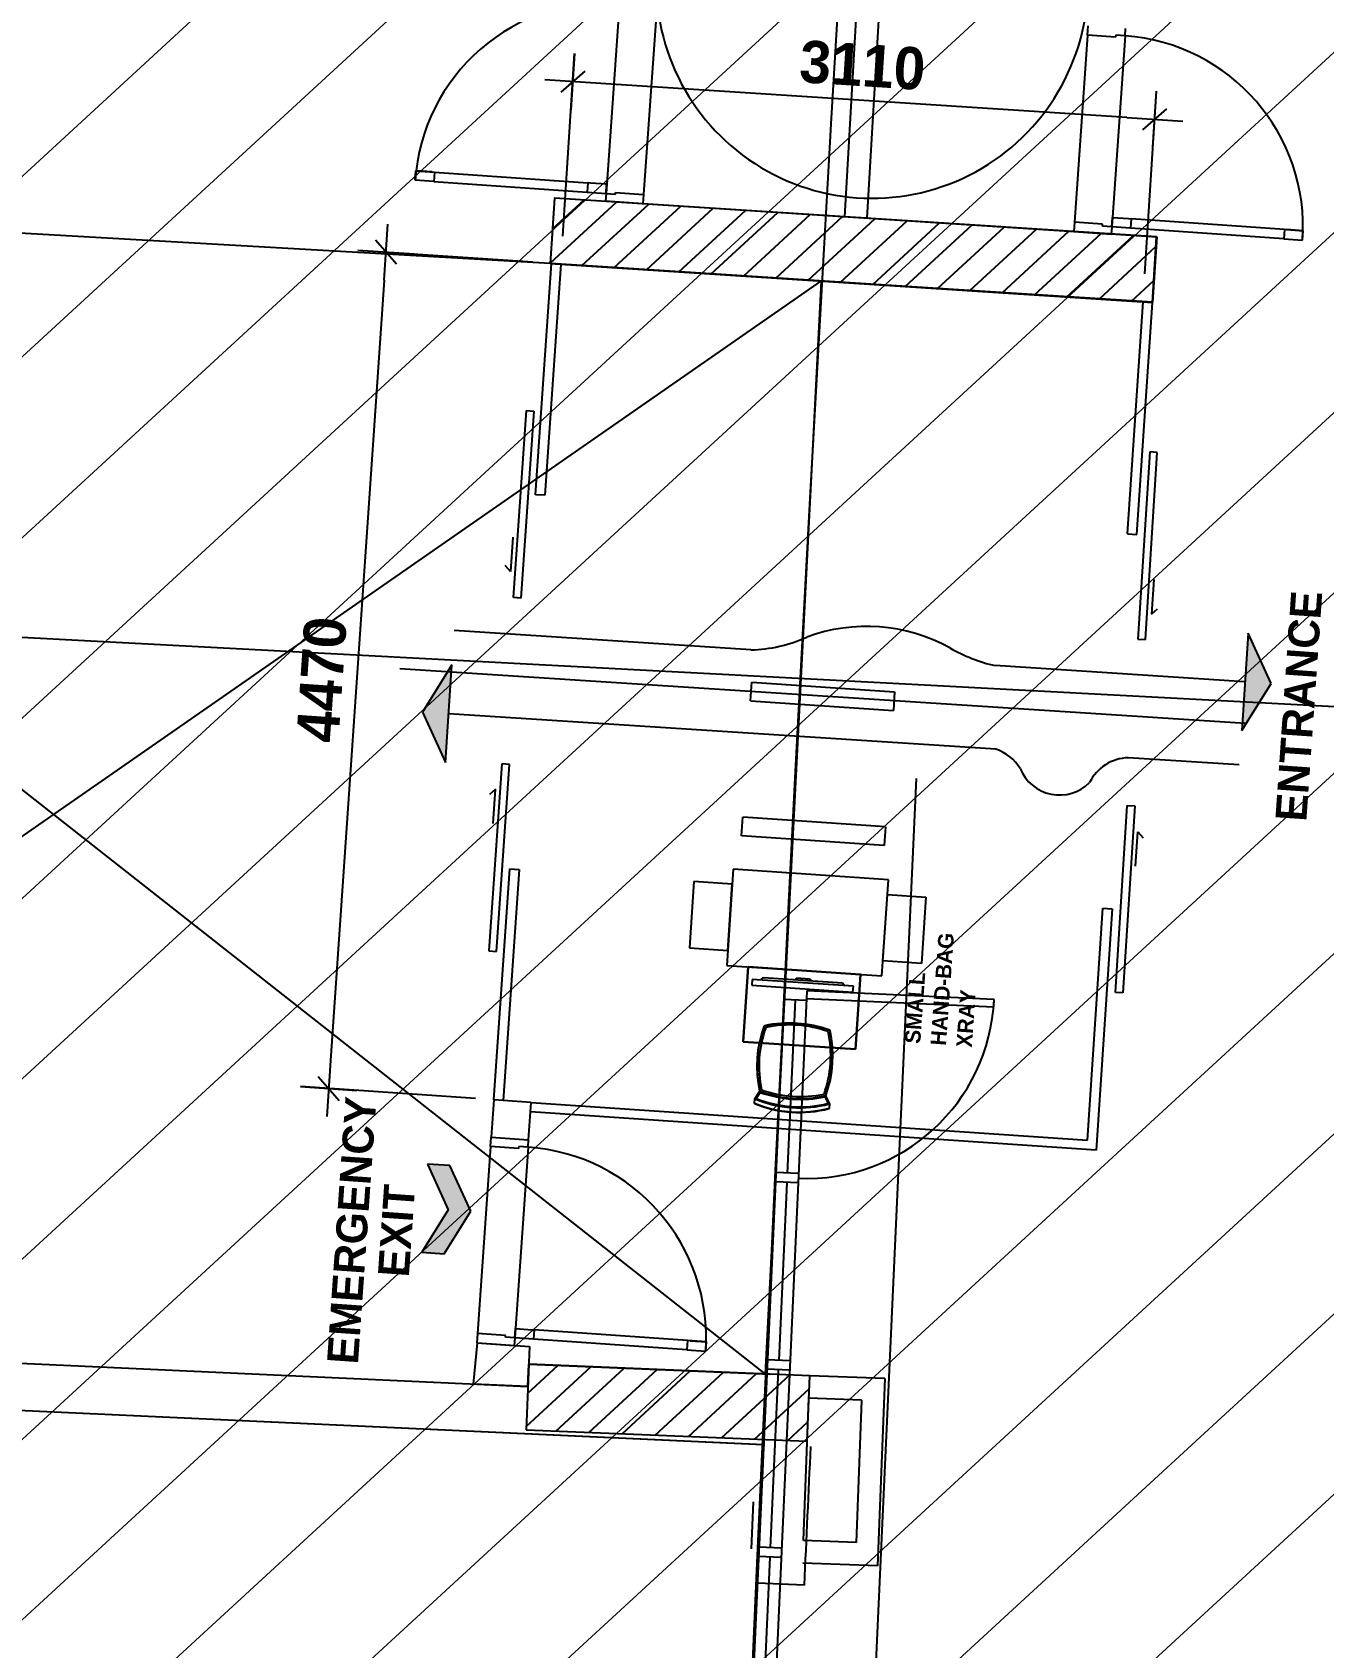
# Model space of a CAD drawing. Extents: x -678889171 to 586587, y -792238163 to 335485.
# Drawn here: x -678713404 to -678706519, y -792022178 to -792013564 of the extents above; entities that cross this region are included whole.
import ezdxf
from ezdxf.enums import TextEntityAlignment as Align

# ---------------------------------------------------------------- set-up
doc = ezdxf.new("R2010")
doc.units = 0
doc.header["$MEASUREMENT"] = 0
for name, color, linetype in [('A-FLOR-PATT', 252, 'Continuous'), ('A-SITE-PATT', 252, 'Continuous'), ('A-WALL', 252, 'Continuous')]:
    doc.layers.add(name, color=color, linetype=linetype)
doc.layers.add('BASEMENT3 LAYOUT$0$HATCH3', color=252, linetype='Continuous', lineweight=15)
doc.styles.add('Ground floor Towers$0$$Bas01-Rname$0$EN-SC', font='swissc.ttf')
doc.styles.add('Ground floor Towers$0$$Bas01-Rname$0$EN-SCL', font='swisscl.ttf')
doc.styles.add('Ground floor Towers$0$04-Ground Floor$0$V2-lower ground$0$LEVEL  FOR LICENSE LOWER GR$0$$LG- LEVEL$0$AR-SR', font='sarb.shx')
doc.styles.add('KZT', font='')
doc.styles.get('KZT').set_extended_font_data('AvantGarde LT Medium', bold=True)

# ---------------------------------------------------------------- blocks, each defined once
blk = doc.blocks.new('A$C61C61320')
at = {"layer": 'BASEMENT3 LAYOUT$0$HATCH3'}
h = blk.add_hatch(dxfattribs=at)
h.set_pattern_fill('JIS_WOOD', color=256, scale=1000, style=0)
h.set_pattern_definition([(45, (-845711.5632553247, -468029.5931597503), (-499.9999991609842, 499.9999991609843), [])])
h.paths.add_polyline_path([(11086.00013759569, -61354.85490543771), (12440.74077330553, -169431.9252005816), (-18168.17453308101, -169031.9252005816), (-24087.31416799291, -98540.68329571502), (-23668.41511030192, -60233.84526748693)])
blk = doc.blocks.new('GR')
at = {"layer": 'A-FLOR-PATT'}
h = blk.add_hatch(color=256, dxfattribs=at)
h.dxf.hatch_style = 1
h.paths.add_polyline_path([(90228.6594038145, 171155.656994396), (90216.14732231686, 170634.4602940811), (90361.82604040661, 170891.7116009813)])
h = blk.add_hatch(color=256, dxfattribs=at)
h.dxf.hatch_style = 1
h.paths.add_polyline_path([(85980.95458877074, 170291.706856516), (85993.46667026836, 170812.9035568309), (85847.78795217861, 170555.6522499307)])
h = blk.add_hatch(color=256, dxfattribs=at)
h.dxf.hatch_style = 1
h.paths.add_polyline_path([(86080.50961367381, 167674.2042122862), (86212.19190073712, 167906.7394850209), (86091.81956703651, 168145.3256939087), (85971.43201211434, 168148.215771489), (86091.80434581498, 167909.6295626011), (85960.12205875166, 167677.0942898664)])
for p, q in [((87989.16558020831, 173286.2835197843), (88010.16725927994, 174467.9698010548)), ((88109.13346095149, 173283.4042245555), (88130.11196933396, 174464.3274762403)), ((86742.79355192756, 174377.4167092395), (86712.4805348838, 173357.8672396221)), ((86942.40802619525, 174361.4773973719), (86912.68938203469, 173361.9190938254)), ((89243.5044283597, 174306.4645765807), (89244.98419195283, 174356.4426747809)), ((89243.5044283597, 174306.4645765807), (89213.90915649699, 173306.9026125771)), ((89393.43872296023, 174302.0252858013), (89243.5044283597, 174306.4645765807)), ((89393.73467567885, 174312.0209054413), (89393.43872296023, 174302.0252858013)), ((89443.71277387903, 174310.5411418482), (89393.73467567885, 174312.0209054413)), ((89443.71277387903, 174310.5411418482), (89413.52559657907, 173290.9879385645)), ((89443.71277387903, 174310.5411418482), (89444.89658475354, 174350.5236204083)), ((86491.4963907589, 173121.7264510006), (86514.82471491727, 174097.4810899633)), ((86514.82471491727, 174097.4810899633), (86507.65436933645, 173797.5667919643)), ((89600.21334765274, 173047.4033025458), (89623.54167181111, 174023.1579415085)), ((89616.37132623029, 173723.2436435095), (89623.54167181111, 174023.1579415085)), ((86661.19669112637, 173943.9387681734), (86361.28239312735, 173951.1091137542)), ((86572.65647084196, 174006.0727314477), (86449.82261341176, 173888.9751504799)), ((89469.99935002119, 173876.7859652994), (86661.19669112637, 173943.9387681734)), ((89558.5395703056, 173814.6520020251), (89681.3734277358, 173931.7495829929)), ((89469.99935002119, 173876.7859652994), (89769.91364802021, 173869.6156197186)), ((85692.9310652664, 173388.1802566659), (85694.41699747443, 173438.1581718432)), ((85694.41699747443, 173438.1581718432), (85781.37856988297, 173435.5726498012)), ((85781.37856988297, 173435.5726498012), (85694.41699747443, 173438.1581718432)), ((85694.41699747443, 173438.1581718432), (85794.37282782907, 173435.1863074271)), ((85794.37282782907, 173435.1863074271), (85792.88689562104, 173385.2083922498)), ((85794.37282782907, 173435.1863074271), (86614.01063673718, 173410.8170192155)), ((86614.01063673718, 173410.8170192155), (86612.52470452915, 173360.8391040381)), ((86627.00489468328, 173410.4306768414), (86614.01063673718, 173410.8170192155)), ((86713.96646709183, 173407.8451547994), (86627.00489468328, 173410.4306768414)), ((86712.4805348838, 173357.8672396221), (86713.96646709183, 173407.8451547994)), ((85792.88689562104, 173385.2083922498), (85692.9310652664, 173388.1802566659)), ((85792.88689562105, 173385.2083922498), (86612.52470452915, 173360.8391040381)), ((86439.41135316496, 173323.2593285036), (86431.01151646013, 172973.3601391027)), ((86435.44754786047, 173158.1451350116), (86596.78378817075, 173319.4813753218)), ((86436.33286530117, 173159.0156743429), (86440.29667062685, 173324.1298687174)), ((89655.0115953031, 173246.0641884157), (86439.41135316496, 173323.2593285036)), ((86440.29667062685, 173324.1298687174), (89655.89691276499, 173246.9347286287)), ((86612.52470452915, 173360.8391040381), (86712.4805348838, 173357.8672396221)), ((86712.4805348838, 173357.8672396221), (86711.29178911737, 173317.8849074802)), ((86712.4805348838, 173357.8672396221), (86762.45845006111, 173356.3813074141)), ((86762.45845006111, 173356.3813074141), (86762.75563650273, 173366.3768904495)), ((86762.75563650273, 173366.3768904495), (86912.68938203469, 173361.9190938254)), ((86912.68938203469, 173361.9190938254), (86911.20344982666, 173311.9411786481)), ((89413.52559657907, 173290.9879385645), (89415.0053601722, 173340.9660367647)), ((89415.0053601722, 173340.9660367647), (89501.9672510405, 173338.3912481126)), ((89501.9672510405, 173338.3912481126), (89514.96155657255, 173338.0065095784)), ((89514.96155657255, 173338.0065095784), (89513.48179297942, 173288.0284113782)), ((90334.60236705554, 173313.738386651), (89514.96155657255, 173338.0065095784)), ((86431.09938332665, 172977.0202751811), (86769.41619262219, 173315.3370844766)), ((86600.1553987262, 172969.299595284), (86942.04859707362, 173311.1927936314)), ((86911.20344982666, 173311.9411786481), (86711.29178911737, 173317.8849074802)), ((86772.78780317766, 172965.1553044388), (87114.68100152502, 173307.0485027862)), ((86945.4202076291, 172961.0110135936), (87287.31340597649, 173302.904211941)), ((87118.05261208049, 172956.8667227484), (87459.94581042789, 173298.7599210958)), ((87290.68501653193, 172952.7224319032), (87632.57821487932, 173294.6156302506)), ((87463.31742098335, 172948.578141058), (87805.21061933076, 173290.4713394054)), ((87635.94982543479, 172944.4338502128), (87977.84302378216, 173286.3270485601)), ((87808.58222988619, 172940.2895593675), (88150.47542823359, 173282.1827577149)), ((87981.21463433761, 172936.1452685223), (88323.10783268503, 173278.0384668697)), ((88153.84703878907, 172932.0009776771), (88495.74023713643, 173273.8941760245)), ((88326.47944324047, 172927.8566868319), (88668.37264158786, 173269.7498851793)), ((88499.11184769188, 172923.7123959867), (88841.0050460393, 173265.6055943341)), ((88671.74425214334, 172919.5681051415), (89013.6374504907, 173261.4613034888)), ((88844.37665659476, 172915.4238142963), (89186.26985494216, 173257.3170126437)), ((89017.00906104618, 172911.2795234511), (89358.90225939357, 173253.1727217984)), ((89189.64146549761, 172907.1352326059), (89531.534663845, 173249.0284309532)), ((89213.90915649699, 173306.9026125771), (89212.42939290384, 173256.9245143769)), ((89212.42939290384, 173256.9245143769), (89412.34178570456, 173251.0054600044)), ((89363.84345109752, 173302.4633217977), (89213.90915649699, 173306.9026125771)), ((89363.54749837889, 173292.4677021576), (89363.84345109752, 173302.4633217977)), ((89413.52559657907, 173290.9879385645), (89363.54749837889, 173292.4677021576)), ((89413.52559657907, 173290.9879385645), (89412.34178570456, 173251.0054600044)), ((89513.48179297942, 173288.0284113782), (89413.52559657907, 173290.9879385645)), ((90333.12260346241, 173263.7602884508), (89513.48179297942, 173288.0284113782)), ((89646.61175859804, 172896.1649990147), (89655.0115953031, 173246.0641884157)), ((89655.89691276499, 173246.9347286287), (89647.49707603874, 172897.0355383462)), ((89653.1011939458, 173247.0018439072), (89655.89691276499, 173246.9347286287)), ((90334.60236705554, 173313.738386651), (90333.12260346241, 173263.7602884508)), ((90333.12260346241, 173263.7602884508), (90433.07879986276, 173260.8007612645)), ((90434.5585634559, 173310.7788594647), (90334.60236705554, 173313.738386651)), ((90434.5585634559, 173310.7788594647), (90347.59667258759, 173313.3536481168)), ((90347.59667258759, 173313.3536481168), (90434.5585634559, 173310.7788594647)), ((90433.07879986276, 173260.8007612645), (90434.5585634559, 173310.7788594647)), ((85549.30599797258, 172847.8331792085), (85557.65194972404, 173147.71706522)), ((86431.89683390083, 172974.2306784341), (86436.33286530117, 173159.0156743429)), ((89362.27386994903, 172902.9909417607), (89653.77349585708, 173194.4905676687)), ((86431.87543745791, 172973.3393994275, -1.107214074333251e-07), (80898.46124113543, 173063.7873834474, -1.107214074333251e-07)), ((86337.96927496271, 172975.9422778768), (85403.53703084255, 173001.94809809)), ((85703.42091685407, 172993.6021463385), (85403.53703084255, 173001.94809809)), ((85611.78656070057, 172936.1291546625), (85495.17138699605, 173059.421089766)), ((86601.04071616699, 172970.1701346154), (86431.89683390083, 172974.2306784341)), ((89534.90627440046, 172898.8466509155), (89649.42533132316, 173013.3657078382)), ((80056.7219291778, 167019.5349809629, -1.107214074333251e-07), (87879.75999945369, 172939.4726266003)), ((86402.73467758083, 171738.4693327115), (86437.93152014428, 172973.1940143939)), ((86431.01151646013, 172973.3601391027), (89646.61175859804, 172896.1649990147)), ((87878.59867008959, 172938.6087133347, -1.107214074333251e-07), (86431.87543745791, 172973.3393994275, -1.107214074333251e-07)), ((86431.87543745791, 172973.3393994275, -1.107214074333251e-07), (86431.87543745791, 172973.3393994275, -1.107214074333251e-07)), ((86487.91121796847, 172971.7693020011), (86452.71846748928, 171737.1881728953)), ((88499.99716513266, 172924.5829353181), (86601.04071616699, 172970.1701346154)), ((87818.21475552162, 167103.7356433441, -1.107214074333251e-07), (87878.59867008959, 172938.6087133347, -1.107214074333251e-07)), ((89647.49707603874, 172897.0355383462), (88499.99716513266, 172924.5829353181)), ((89564.84442918035, 171657.4196973121), (89596.62817486232, 172897.4461535463)), ((89614.82801291607, 171656.1385427805), (89646.61175859804, 172896.1649990147)), ((85549.30599797258, 172847.8331792085), (85433.29524407042, 168679.3744179635)), ((87815.02648282051, 167103.7356433441), (80118.06884380139, 172666.691862927, -1.107214074333251e-07)), ((86306.93271487963, 171185.267752697), (86335.42696273544, 172184.8617091809)), ((86335.42696273544, 172184.8617091809), (86375.4107209948, 172183.7219392667)), ((86375.4107209948, 172183.7219392667), (86346.91647313899, 171184.1279827828)), ((89664.92630120562, 172099.4067005936), (89642.17457917656, 171099.6655545239)), ((89704.91594704842, 172098.4966317124), (89664.92630120562, 172099.4067005936)), ((89682.16422501934, 171098.7554856428), (89704.91594704842, 172098.4966317124)), ((86452.71846748928, 171737.1881728953), (86402.73467758083, 171738.4693327115)), ((89564.84442918035, 171657.4196973121), (89614.82801291607, 171656.1385427805)), ((113325, 170505), (33067.9679860475, 171485.5561112404)), ((86291.37835650862, 171507.2574821456), (86286.1348769096, 171323.3133210415)), ((86286.1348769096, 171323.3133210415), (86256.72007767127, 171354.2584636186)), ((89714.19348561637, 171419.5255752713), (89710.00673919283, 171235.5543285044)), ((89710.00673919283, 171235.5543285044), (89740.96821400424, 171264.9519362447)), ((86346.91647313899, 171184.1279827828), (86306.93271487963, 171185.267752697)), ((89642.17457917656, 171099.6655545239), (89682.16422501934, 171098.7554856428)), ((90228.6594038145, 171155.656994396), (90216.14732231686, 170634.4602940811)), ((90361.82604040661, 170891.7116009813), (90228.6594038145, 171155.656994396)), ((87582.59608993426, 170958.4310403407), (85997.87355896135, 170996.4745994167)), ((90219.2587589079, 170895.1341350149), (88887.45662317747, 170927.1059737677)), ((90216.14732231686, 170634.4602940811), (90361.82604040661, 170891.7116009813)), ((90234.53163075424, 170672.5532864792), (85716.25014340291, 170781.0211761746)), ((85993.46667026836, 170812.9035568309), (85847.78795217861, 170555.6522499307)), ((85980.95458877074, 170291.706856516), (85993.46667026836, 170812.9035568309)), ((87592.77276333988, 170686.9960097225), (87595.44461376863, 170786.9603094264)), ((87595.44461376863, 170786.9603094264), (88358.00901081727, 170766.5784529313)), ((88358.00901081727, 170766.5784529313), (88355.3371603885, 170666.6141532274)), ((87592.77276333988, 170686.9960097225), (88355.3371603885, 170666.6141532274)), ((85847.78795217861, 170555.6522499307), (85980.95458877074, 170291.706856516)), ((88909.96455454222, 170482.1402664785), (85987.21062951954, 170552.3052066735)), ((90208.5958294661, 170450.9647422716), (89616.2036950113, 170465.1859732586)), ((88455.82094079052, 162518.2511992132), (88492.67118674988, 170308.2541003238)), ((86281.61287646579, 170297.0338331468), (86253.11862860995, 169297.4398766629)), ((86321.59663472517, 170295.8940632326), (86281.61287646579, 170297.0338331468)), ((86293.10238686932, 169296.3001067487), (86321.59663472517, 170295.8940632326)), ((86252.98499601537, 170160.3971855566), (86221.85516077139, 170131.1779175809)), ((86247.74151641632, 169976.4530244525), (86252.98499601537, 170160.3971855566)), ((89599.20579690691, 169211.5596970142), (89621.95751893595, 170211.3008430838)), ((89621.95751893595, 170211.3008430838), (89661.94716477874, 170210.3907742027)), ((89661.94716477874, 170210.3907742027), (89639.19544274971, 169210.649628133)), ((87573.46521982043, 169964.6258327998), (87576.13707024918, 170064.5901325036)), ((88338.70146729781, 170044.2082760085), (87576.13707024918, 170064.5901325036)), ((89679.35090050835, 169888.4957075779), (89683.53764693189, 170072.4669543449)), ((89683.53764693189, 170072.4669543449), (89713.12972176238, 170041.6912923605)), ((88336.02961686907, 169944.2439763047), (87573.46521982043, 169964.6258327998)), ((88338.70146729781, 170044.2082760085), (88336.02961686907, 169944.2439763047)), ((86310.55916710995, 168504.9015028743), (86345.7459468022, 169739.2731734754)), ((86345.7459468022, 169739.2731734754), (86395.72973671067, 169737.9920136593)), ((86395.72973671067, 169737.9920136593), (86360.53698623147, 168503.4108845535)), ((87329.37764740271, 169711.4733953309), (87319.90063047381, 169356.901391454)), ((87534.71492540883, 169705.9851310615), (87329.37764740271, 169711.4733953309)), ((87536.8437751178, 169785.6336652923), (87523.10905877095, 169271.764592954)), ((87525.23790847993, 169351.4131271847), (87534.71492540883, 169705.9851310615)), ((88365.44187213102, 169763.4868570085), (87536.8437751178, 169785.6336652923)), ((88351.70715578417, 169249.6177846702), (88365.44187213102, 169763.4868570085)), ((88353.83600549313, 169329.2663189009), (88363.31302242202, 169683.8383227778)), ((88363.31302242202, 169683.8383227778), (88568.65030042815, 169678.3500585084)), ((88568.65030042815, 169678.3500585084), (88559.17328349924, 169323.7780546315)), ((89481.82921920926, 168418.6240668666), (89513.59824791564, 169658.0763478832)), ((89513.59824791564, 169658.0763478832), (89563.58183165136, 169656.7951933515)), ((89563.58183165136, 169656.7951933515), (89530.52968490102, 168367.282723177)), ((87319.90063047381, 169356.901391454), (87525.23790847993, 169351.4131271847)), ((86253.11862860995, 169297.4398766629), (86293.10238686932, 169296.3001067487)), ((87523.10905877095, 169271.764592954), (88351.70715578417, 169249.6177846702)), ((88559.17328349924, 169323.7780546315), (88353.83600549313, 169329.2663189009)), ((87637.5152081659, 169268.7067400983), (87626.82780645094, 168868.8495412828)), ((87626.82780645094, 168868.8495412828), (87637.51520816592, 169268.7067400983)), ((88237.30100638917, 169252.6756375259), (87637.5152081659, 169268.7067400983)), ((87637.51520816592, 169268.7067400983), (88237.30100638917, 169252.6756375259)), ((87662.0552318465, 169202.5498139968), (87661.21359896145, 169171.0610595901)), ((88201.86245024743, 169188.1218216816), (87662.0552318465, 169202.5498139968)), ((87707.03916671325, 169201.3474813039), (87720.89504698115, 169214.481961956)), ((87720.89504698115, 169214.481961956), (88143.74403472854, 169203.1800346425)), ((87965.7234454203, 169216.4912306576), (87899.37252271271, 169218.2646611903)), ((88143.74403472854, 169203.1800346425), (88156.87851538068, 169189.3241543746)), ((88201.02081736238, 169156.6330672749), (88201.86245024743, 169188.1218216816)), ((88226.61360467419, 168852.8184387104), (88237.30100638917, 169252.6756375259)), ((88237.30100638917, 169252.6756375259), (88226.6136046742, 168852.8184387104)), ((89639.19544274971, 169210.649628133), (89599.20579690691, 169211.5596970142)), ((87661.21359896145, 169171.0610595901), (88201.02081736238, 169156.6330672749)), ((87834.41663399946, 169153.6111259167, 3.078495202316384e-08), (87806.93549375718, 163153.6740606692, 3.078495202316384e-08)), ((87834.41663399946, 169153.6111259167, 3.078495202316384e-08), (87806.93549375718, 163153.6740606692, 3.078495202316384e-08)), ((87834.1876244974, 169103.611650373, 3.078495202316384e-08), (87954.18636580238, 169103.0620275681, 3.078495202316384e-08)), ((87834.1876244974, 169103.611650373, 3.078495202316384e-08), (87954.18636580238, 169103.0620275681, 3.078495202316384e-08)), ((87894.18699514991, 169103.3368389706, 3.078495202316384e-08), (87889.95031936254, 168178.3465414116, 3.078495202316384e-08)), ((87894.18699514991, 169103.3368389706, 3.078495202316384e-08), (87889.95031936254, 168178.3465414116, 3.078495202316384e-08)), ((87954.4153753044, 169153.0615031119, 3.078495202316384e-08), (87926.93423506213, 163153.1244378644, 3.078495202316384e-08)), ((87954.4153753044, 169153.0615031119, 3.078495202316384e-08), (87926.93423506213, 163153.1244378644, 3.078495202316384e-08)), ((87954.41537530441, 169153.0615031119, 3.078497719681107e-08), (87954.23225687795, 169113.0619222685, 3.078497719681107e-08)), ((87954.41537530441, 169153.0615031119, 3.078497719681107e-08), (87954.23225687795, 169113.0619222685, 3.078497719681107e-08)), ((87954.23225687795, 169113.0619222685, 3.078497719681107e-08), (88954.2217844116, 169108.4839610211, 3.078497719681107e-08)), ((87954.23225687795, 169113.0619222685, 3.078497719681107e-08), (88954.2217844116, 169108.4839610211, 3.078497719681107e-08)), ((88954.40490283803, 169148.4835418645, 3.078497719681107e-08), (87954.41537530441, 169153.0615031119, 3.078497719681107e-08)), ((88954.40490283803, 169148.4835418645, 3.078497719681107e-08), (87954.41537530441, 169153.0615031119, 3.078497719681107e-08)), ((88954.2217844116, 169108.4839610211, 3.078497719681107e-08), (88954.40490283803, 169148.4835418645, 3.078497719681107e-08)), ((88954.2217844116, 169108.4839610211, 3.078497719681107e-08), (88954.40490283803, 169148.4835418645, 3.078497719681107e-08)), ((87724.09723416963, 168915.3357113631), (87736.13764036518, 168958.0029175497)), ((87736.13764036518, 168958.0029175497), (87779.38710174416, 168967.7469390784)), ((87779.38710174416, 168967.7469390784), (87823.21850064724, 168974.400534747)), ((87823.21850064724, 168974.400534747), (87867.41129578027, 168977.9302264408)), ((87867.41129578027, 168977.9302264408), (87911.74312745416, 168978.3182542253)), ((87911.74312745416, 168978.3182542253), (87955.990936406, 168975.5626657068)), ((87955.990936406, 168975.5626657068), (87999.93208614018, 168969.6773258558)), ((87999.93208614018, 168969.6773258558), (88043.34548314215, 168960.6918472446)), ((88043.34548314215, 168960.6918472446), (88086.01268932875, 168948.6514410491)), ((88086.01268932875, 168948.6514410491), (88095.75671085746, 168905.4019796701)), ((88086.01268932875, 168948.6514410491), (88086.01268932875, 168948.6514410491)), ((87626.82780645094, 168868.8495412828), (88226.61360467419, 168852.8184387104)), ((88226.6136046742, 168852.8184387104), (87626.82780645094, 168868.8495412828)), ((87626.82780645094, 168868.8495412828), (87626.82780645094, 168868.8495412828)), ((87709.22641570747, 168827.9811646269), (87715.11175555846, 168871.9223143611)), ((87715.11175555846, 168871.9223143611), (87724.09723416963, 168915.3357113631)), ((88095.75671085746, 168905.4019796701), (88102.41030652607, 168861.570580767)), ((88102.41030652607, 168861.570580767), (88105.9399982199, 168817.377785634)), ((87706.47082718892, 168783.7333556751), (87709.22641570747, 168827.9811646269)), ((87706.85885497344, 168739.4015240012), (87706.47082718892, 168783.7333556751)), ((88106.32802600441, 168773.0459539601), (88103.57243748587, 168728.7981450082)), ((88105.9399982199, 168817.377785634), (88106.32802600441, 168773.0459539601)), ((85433.29524407042, 168679.3744179635), (85424.94929231897, 168379.490531952)), ((87710.38854666727, 168695.2087288681), (87706.85885497344, 168739.4015240012)), ((87717.04214233588, 168651.3773299651), (87710.38854666727, 168695.2087288681)), ((88097.68709763487, 168684.8569952741), (88088.70161902369, 168641.4435982721)), ((88103.57243748587, 168728.7981450082), (88097.68709763487, 168684.8569952741)), ((85370.81468134244, 168591.0784425095), (85487.42985504695, 168467.786507406)), ((87700.66927900072, 168566.6749097409), (87726.78616386458, 168608.1278685861)), ((87700.66927900075, 168566.6749097409), (87726.78616386461, 168608.1278685861)), ((87708.2089255773, 168569.2620965219), (87728.9564987527, 168602.1928346808)), ((87726.78616386458, 168608.1278685861), (87717.04214233588, 168651.3773299651)), ((88074.17693941678, 168592.9657667662), (88093.13579818845, 168558.9737532567)), ((88088.70161902369, 168641.4435982721), (88076.66121282814, 168598.7763920855)), ((88076.66121282814, 168598.7763920855), (88100.52647781622, 168555.9875080259)), ((88076.66121282817, 168598.7763920855), (88100.52647781625, 168555.9875080259)), ((86213.6125693091, 168507.5996306204), (85279.18032518894, 168533.6054508335)), ((85279.18032518894, 168533.6054508335), (85579.06421120046, 168525.2594990821)), ((86310.4919773957, 168504.9034175082), (86304.85046246246, 168305.9776182198)), ((86510.17672912535, 168499.346068877), (86310.4919773957, 168504.9034175082)), ((86504.76944643841, 168300.2855319596), (86510.17672912535, 168499.346068877)), ((86510.37134914804, 168499.3407822165), (89481.82921920926, 168418.6240668666)), ((87700.00131639354, 168541.6838348149), (87700.66927900072, 168566.6749097409)), ((87700.00131639357, 168541.6838348149), (87700.66927900075, 168566.6749097409)), ((87748.4301608278, 168526.0780473312), (87700.00131639354, 168541.6838348149)), ((87797.96793478484, 168514.4632925938), (87748.4301608278, 168526.0780473312)), ((87848.28632332121, 168506.9165481746), (87797.96793478484, 168514.4632925938)), ((87899.05183791762, 168503.4878306319), (87848.28632332121, 168506.9165481746)), ((87949.92802669662, 168504.1998640229), (87899.05183791762, 168503.4878306319)), ((88000.57770428013, 168509.0479292982), (87949.92802669662, 168504.1998640229)), ((88050.66518650831, 168517.9998955776), (88000.57770428013, 168509.0479292982)), ((88099.85851520904, 168530.9964330999), (88050.66518650831, 168517.9998955776)), ((88100.52647781622, 168555.9875080259), (88099.85851520904, 168530.9964330999)), ((88100.52647781625, 168555.9875080259), (88099.85851520907, 168530.9964331)), ((89530.52968490102, 168367.282723177), (86508.96478279302, 168449.3605465148)), ((86303.42744089743, 168255.9978722258, 5.598751415153545e-08), (86274.96700959677, 167256.402952346, 5.598751415153545e-08)), ((86303.42744089743, 168255.9978722258, 5.598751415153545e-08), (86304.85046246246, 168305.9776182198, 5.598751415153545e-08)), ((86453.36667887939, 168251.7288075307, 5.598751415153545e-08), (86303.42744089743, 168255.9978722258, 5.598751415153545e-08)), ((86304.85046246246, 168305.9776182198, 5.598751415153545e-08), (86504.76944643841, 168300.2855319597, 5.598751415153545e-08)), ((86304.85046246246, 168305.9776182198), (86504.76944643841, 168300.2855319596)), ((86453.6512831924, 168261.7247567295, 5.598751415153545e-08), (86453.36667887939, 168251.7288075307, 5.598751415153545e-08)), ((86503.63102918639, 168260.3017351645, 5.598751415153545e-08), (86453.6512831924, 168261.7247567295, 5.598751415153545e-08)), ((86503.63102918639, 168260.3017351645, 5.598751415153545e-08), (86474.60138925973, 167240.714916887, 5.598751415153545e-08)), ((86503.63102918639, 168260.3017351645, 5.598751415153545e-08), (86504.76944643841, 168300.2855319597, 5.598751415153545e-08)), ((87949.94969001503, 168178.0717300092, 3.078495202316384e-08), (87829.9509487101, 168178.621352814, 3.078495202316384e-08)), ((87949.94969001503, 168178.0717300092, 3.078495202316384e-08), (87829.9509487101, 168178.621352814, 3.078495202316384e-08)), ((86091.81956703651, 168145.3256939087), (85971.43201211434, 168148.215771489)), ((85971.43201211434, 168148.215771489), (86091.80434581498, 167909.6295626011)), ((86212.19190073712, 167906.7394850209), (86091.81956703651, 168145.3256939087)), ((87949.72068051297, 168128.0722544655, 3.078495202316384e-08), (87829.72193920809, 168128.6218772703, 3.078495202316384e-08)), ((87949.72068051297, 168128.0722544655, 3.078495202316384e-08), (87829.72193920809, 168128.6218772703, 3.078495202316384e-08)), ((87889.72130986054, 168128.3470658679, 3.078495202316384e-08), (87885.3701293222, 167178.357030537, 3.078495202316384e-08)), ((87889.72130986054, 168128.3470658679, 3.078495202316384e-08), (87885.3701293222, 167178.357030537, 3.078495202316384e-08)), ((86091.80434581498, 167909.6295626011), (85960.12205875166, 167677.0942898664)), ((86080.50961367381, 167674.2042122862), (86212.19190073712, 167906.7394850209)), ((85960.12205875166, 167677.0942898664), (86080.50961367381, 167674.2042122862)), ((86474.60138925973, 167240.714916887, 5.598751415153545e-08), (86476.02441082477, 167290.694662881, 5.598751415153545e-08)), ((86476.02441082477, 167290.694662881, 5.598751415153545e-08), (86562.9891688543, 167288.2186053579, 5.598751415153545e-08)), ((86263.67789970084, 166986.1153143209, 1.341653867967132e-08), (86276.52297126199, 167206.3383888465, 1.341653867967132e-08)), ((86274.96700959677, 167256.402952346, 5.598751415153545e-08), (86273.54398803174, 167206.423206352, 5.598751415153545e-08)), ((86273.54398803174, 167206.423206352, 5.598751415153545e-08), (86473.4629720077, 167200.7311200918, 5.598751415153545e-08)), ((86424.90624757875, 167252.1338876509, 5.598751415153545e-08), (86274.96700959677, 167256.402952346, 5.598751415153545e-08)), ((86276.52297126199, 167206.3383888465, 1.341653867967132e-08), (86554.75345670307, 167198.4166202788, 1.341653867967132e-08)), ((86424.62164326574, 167242.1379384521, 5.598751415153545e-08), (86424.90624757875, 167252.1338876509, 5.598751415153545e-08)), ((86474.60138925973, 167240.714916887, 5.598751415153545e-08), (86424.62164326574, 167242.1379384521, 5.598751415153545e-08)), ((86474.60138925973, 167240.714916887, 5.598751415153545e-08), (86473.4629720077, 167200.7311200918, 5.598751415153545e-08)), ((86574.56088124771, 167237.868873757, 5.598751415153545e-08), (86474.60138925973, 167240.714916887, 5.598751415153545e-08)), ((86562.9891688543, 167288.2186053579, 5.598751415153545e-08), (86575.98390281275, 167287.848619751, 5.598751415153545e-08)), ((86575.98390281275, 167287.848619751, 5.598751415153545e-08), (86574.56088124771, 167237.868873757, 5.598751415153545e-08)), ((87394.2287155492, 167214.5313200904, 5.598751415153545e-08), (86574.56088124771, 167237.868873757, 5.598751415153545e-08)), ((87395.65173711424, 167264.5110660844, 5.598751415153545e-08), (86575.98390281275, 167287.848619751, 5.598751415153545e-08)), ((87395.65173711424, 167264.5110660844, 5.598751415153545e-08), (87394.2287155492, 167214.5313200904, 5.598751415153545e-08)), ((87394.2287155492, 167214.5313200904, 5.598751415153545e-08), (87494.18820753718, 167211.6852769604, 5.598751415153545e-08)), ((87495.61122910221, 167261.6650229543, 5.598751415153545e-08), (87395.65173711424, 167264.5110660844, 5.598751415153545e-08)), ((87495.61122910221, 167261.6650229543, 5.598751415153545e-08), (87408.64647107267, 167264.1410804775, 5.598751415153545e-08)), ((87408.64647107267, 167264.1410804775, 5.598751415153545e-08), (87495.61122910221, 167261.6650229543, 5.598751415153545e-08)), ((87494.18820753718, 167211.6852769604, 5.598751415153545e-08), (87495.61122910221, 167261.6650229543, 5.598751415153545e-08)), ((86554.75345670307, 167198.4166202788, 1.341653867967132e-08), (86553.60197317624, 166984.5542969827, 1.341653867967132e-08)), ((87945.14049047264, 167128.0827435908, 3.078495202316384e-08), (87825.14174916774, 167128.6323663956, 3.078495202316384e-08)), ((87945.14049047264, 167128.0827435908, 3.078495202316384e-08), (87825.14174916774, 167128.6323663956, 3.078495202316384e-08)), ((87945.36949997467, 167178.0822191346, 3.078495202316384e-08), (87825.37075866977, 167178.6318419394, 3.078495202316384e-08)), ((87945.36949997467, 167178.0822191346, 3.078495202316384e-08), (87825.37075866977, 167178.6318419394, 3.078495202316384e-08)), ((87885.14111982014, 167128.3575549932, 3.078495202316384e-08), (87880.7899392818, 166178.3675196624, 3.078495202316384e-08)), ((87885.14111982014, 167128.3575549932, 3.078495202316384e-08), (87880.7899392818, 166178.3675196624, 3.078495202316384e-08)), ((86554.24367271822, 166948.4863691966, 1.341653867967119e-08), (86709.49294493973, 167103.7356414189, 1.341653867967119e-08)), ((86554.2436727187, 166771.7096739, 1.341653867967119e-08), (86886.2696402364, 167103.7356414193, 1.341653867967119e-08)), ((88054.24367271783, 167103.7356414222, 1.341653867967132e-08), (86554.24367271783, 167103.7356414185, 1.341653867967132e-08)), ((86554.24367271783, 167103.7356414185, 1.341653867967132e-08), (86554.24367271876, 166753.7356414185, 1.341653867967132e-08)), ((86554.24367271815, 166984.5506655874, 1.346963284015109e-07), (86554.24367271783, 167103.7356414185, 1.346963284015109e-07)), ((86554.24367271783, 167103.7356414185, 1.346963284015109e-07), (87843.92067198073, 167103.7356414217, 1.346963284015109e-07)), ((86554.24367271815, 166984.5506655874, -1.107214074333251e-07), (86554.24367271783, 167103.7356414182, -1.107214074333251e-07)), ((86554.24367271783, 167103.7356414182, -1.107214074333251e-07), (87818.21475552162, 167103.7356433441, -1.107214074333251e-07)), ((86713.04633553384, 166753.7356414189, 1.341653867967119e-08), (87063.04633553306, 167103.7356414197, 1.341653867967119e-08)), ((86889.8230308305, 166753.7356414193, 1.341653867967119e-08), (87239.82303082972, 167103.7356414202, 1.341653867967119e-08)), ((87066.59972612716, 166753.7356414198, 1.341653867967119e-08), (87416.59972612638, 167103.7356414206, 1.341653867967119e-08)), ((87243.37642142382, 166753.7356414202, 1.341653867967119e-08), (87593.37642142306, 167103.7356414211, 1.341653867967119e-08)), ((87420.15311672048, 166753.7356414206, 1.341653867967119e-08), (87770.15311671971, 167103.7356414215, 1.341653867967119e-08)), ((87596.92981201713, 166753.7356414211, 1.341653867967119e-08), (87946.92981201636, 167103.7356414219, 1.341653867967119e-08)), ((87773.7065073138, 166753.7356414215, 1.341653867967119e-08), (88054.243672718, 167034.272806827, 1.341653867967119e-08)), ((88454.06002488769, 167104.777888578, 1.341653867967132e-08), (88054.24367271783, 167103.7356414222, 1.341653867967132e-08)), ((88054.24367271876, 166753.7356414222, 1.341653867967132e-08), (88054.24367271783, 167103.7356414222, 1.341653867967132e-08)), ((88454.06002488769, 167104.777888578, 1.341653867967132e-08), (88456.66683075957, 166104.7812863022, 1.341653867967132e-08)), ((83766.99187882699, 166999.5580413071, 1.346963284015109e-07), (86554.24367271815, 166984.550841926, 1.346963284015109e-07)), ((83766.99187882699, 166999.5578641506, 1.346963284015109e-07), (86554.24367271815, 166984.5506655874, 1.346963284015109e-07)), ((83766.99187882702, 166999.5578641506, -1.107214074333251e-07), (86554.24367271815, 166984.5506655874, -1.107214074333251e-07)), ((86553.60197317624, 166984.5542969827, 1.341653867967132e-08), (86263.67789970084, 166986.1153143209, 1.341653867967132e-08)), ((88334.37324931921, 166984.4654796003, 1.341653867967132e-08), (88054.2859750879, 166983.7353439684, 1.341653867967132e-08)), ((88056.26714755043, 166223.7379262392, 1.341653867967132e-08), (88054.28597508791, 166983.7353439684, 1.341653867967132e-08)), ((88334.37324931921, 166984.4654796003, 1.341653867967132e-08), (88336.35442178184, 166224.4680618708, 1.341653867967132e-08)), ((77316.1006179834, 166784.2873084276, 1.346963284015109e-07), (87823.30334710423, 166727.7141355105, 1.346963284015109e-07)), ((87950.48320261047, 166753.735641422, 1.341653867967119e-08), (88054.24367271848, 166857.4961115305, 1.341653867967119e-08)), ((80551.95134457223, 166766.8649291247, 1.346963284015109e-07), (87820.4778495956, 166727.7295245994, 1.346963284015109e-07)), ((86554.24367271876, 166753.7356414185, 1.341653867967132e-08), (88054.24367271876, 166753.7356414222, 1.341653867967132e-08)), ((87780.90229444866, 166169.2408906204, 1.341653867967148e-08), (87782.1650445344, 166419.2377015245, 1.341653867967148e-08)), ((87940.78930993426, 166178.09270826, 3.078495202316384e-08), (87820.79056862941, 166178.6423310649, 3.078495202316384e-08)), ((87940.78930993426, 166178.09270826, 3.078495202316384e-08), (87820.79056862941, 166178.6423310649, 3.078495202316384e-08)), ((88336.35442178184, 166224.4680618708, 1.341653867967132e-08), (88056.26714755043, 166223.7379262392, 1.341653867967132e-08)), ((87940.56030043226, 166128.0932327162, 3.078495202316384e-08), (87820.56155912738, 166128.6428555211, 3.078495202316384e-08)), ((87940.56030043226, 166128.0932327162, 3.078495202316384e-08), (87820.56155912738, 166128.6428555211, 3.078495202316384e-08)), ((87880.56092977978, 166128.3680441187, 3.078495202316384e-08), (87876.32425399245, 165203.3777465597, 3.078495202316384e-08)), ((87880.56092977978, 166128.3680441187, 3.078495202316384e-08), (87876.32425399245, 165203.3777465597, 3.078495202316384e-08)), ((88456.66683075957, 166104.7812863022, 1.341653867967132e-08), (88056.66805059423, 166103.7385635909, 1.341653867967132e-08)), ((88069.33000630431, 165985.9089992374), (87819.91303649706, 165987.0513883411, 3.078495202316321e-08))]:
    blk.add_line(p, q, dxfattribs=at)
for centre, radius, start, end in [((687457.6315433222, 163499.1463224945), 607150.2507543757, 171.117562181745, 188.0887984813754), ((687457.6315433218, 163499.1463224948), 599650.2507543752, 171.0076615978963, 188.0887984813754), ((88084.45968194061, 174540.7719630747), 1151.012841675115, 175.7971097925886, 0.6411803943130622), ((86712.4805348838, 173357.8672396221), 1019.999999999704, 88.29699637247033, 178.2969963724951), ((89413.52559657907, 173290.9879385645), 1019.999999999703, 358.3040681953318, 88.30406819533177), ((88231.1205518446, 170188.0796827838), 920.8444105170271, 63.42641354379752, 112.5580305113729), ((87535.06852242474, 171718.411257633), 761.4649042136167, 273.5784974814352, 296.755433799867), ((89047.75194733006, 171786.0433602331), 873.7665734126053, 242.4087326343679, 259.4290327167382), ((88839.43991695144, 170245.3215414944), 247.0968089846989, 34.30707443439649, 73.41646379971685), ((89633.98978319943, 170227.1581543935), 238.6914063947831, 94.27335540225106, 155.9635474935142), ((89249.62011475714, 170477.2581921459), 225.9475485327986, 204.2124707508957, 317.4212448170244), ((87931.1172081619, 169163.8470634325), 62.99999999997839, 120.2572908869104, 132.8842688670505), ((87931.11720816193, 169163.8470634326), 62.99999999996543, 44.05365167264102, 56.68062965278569), ((87954.41538178228, 169153.0615030822, 3.078417721657948e-08), 999.9999999999949, 269.7377012584283, 359.7377012584283), ((87954.41538178228, 169153.0615030822, 3.078417721657948e-08), 999.9999999999949, 269.7377012584283, 359.7377012584283), ((88331.24770033822, 168767.0342904954), 625.0000000000528, 162.2087555615442, 194.7291649781644), ((88331.24770033824, 168767.0342904954), 615.0000000000784, 162.7209163098941, 194.2170042297984), ((87895.04406227454, 168353.5413810761), 625.0000000000069, 72.2087555615404, 104.7291649781642), ((87895.04406227455, 168353.5413810761), 615.0000000000013, 72.72091630989894, 104.2170042298086), ((87481.55115285517, 168789.7450191397), 615.0000000000576, 342.7209163099048, 14.21700422981021), ((87481.55115285516, 168789.7450191398), 625.0000000000595, 342.2087555615416, 14.72916497816154), ((87917.75479091886, 169203.2379285591), 625.000000000012, 252.2087555610952, 284.7291649782749), ((87917.75479091887, 169203.2379285591), 630.0000000000201, 252.561626077413, 284.3762944622899), ((87917.75479091883, 169203.2379285591), 615.0000000000099, 252.7209163098964, 284.2170042298125), ((87915.7509030973, 169128.2647037812), 625.0000000000106, 249.8060353849104, 287.1318851547942), ((87916.41886570449, 169153.2557787071), 625.0000000000173, 249.8060353848221, 287.1318851547701), ((87916.41886570447, 169153.2557787072), 620.0000000000408, 250.3774394694505, 286.5604810702572), ((86474.60138925973, 167240.714916887, 5.598751415153545e-08), 1019.999999999704, 358.3691171852161, 88.36911718438272), ((687376.1058238588, 163153.1244378643), 599563.4584005573, 179.6584012690435, 179.8088401290594), ((687462.8919128764, 163154.2046783895), 599400.2507543756, 179.6585401768766, 179.729320583832)]:
    blk.add_arc(centre, radius, start, end, dxfattribs=at)
at = {"layer": 'A-FLOR-PATT', "style": 'KZT'}
for s, height, rotation, p in [('3110', 225, 358.6304344499575, (87713.92018432727, 173993.7917056707)), ('ENTRANCE', 165.4571377264801, 88.33741555386284, (90578.94064535614, 170160.7090490364)), ('4470', 225, 88.40583495136188, (85405.30107041851, 170369.4151514372)), ('HAND-BAG', 82.72856886324006, 88.1815798367521, (88707.87664610334, 168889.8941580343)), ('SMALL', 82.72856886324006, 88.1815798367521, (88570.06513341091, 168894.2694088694)), ('XRAY', 82.72856886324006, 88.1815798367521, (88845.68815879576, 168885.5189071991)), ('EMERGENCY ', 165.4571377264801, 88.33741555386284, (85644.4366030248, 167063.4521879069)), ('EXIT', 165.4571377264801, 88.33741555386284, (85896.57578067457, 167538.3978915624))]:
    blk.add_text(s, height=height, rotation=rotation, dxfattribs=at).set_placement(p)
at = {"layer": 'A-FLOR-PATT', "style": 'Ground floor Towers$0$04-Ground Floor$0$V2-lower ground$0$LEVEL  FOR LICENSE LOWER GR$0$$LG- LEVEL$0$AR-SR', "flags": 12}
for tag, p in [('L', (30296.07288644527, 72859.53473235783)), ('P', (30237.50458115668, 72203.99769414036))]:
    blk.add_attdef(tag, text='', height=500, dxfattribs=at).set_placement(p, align=Align.RIGHT)
at = {"layer": 'A-FLOR-PATT'}
for tag, p, height, style in [('N', (85492.25876324323, 56633.4995742733), 250, 'Ground floor Towers$0$$Bas01-Rname$0$EN-SC'), ('N', (89389.48149106537, 56633.4995742733), 250, 'Ground floor Towers$0$$Bas01-Rname$0$EN-SC'), ('N', (94597.61363499537, 56633.4995742733), 250, 'Ground floor Towers$0$$Bas01-Rname$0$EN-SC'), ('AN', (85922.66280553787, 56313.08159666645), 200, 'Ground floor Towers$0$$Bas01-Rname$0$EN-SCL'), ('AN', (89819.88553336001, 56313.08159666645), 200, 'Ground floor Towers$0$$Bas01-Rname$0$EN-SCL'), ('AN', (95028.01767729002, 56313.08159666645), 200, 'Ground floor Towers$0$$Bas01-Rname$0$EN-SCL'), ('SN', (85299.47460008037, 56025.08594095582), 200, 'Ground floor Towers$0$$Bas01-Rname$0$EN-SCL'), ('F', (85927.04975899268, 56008.67972904726), 200, 'Ground floor Towers$0$$Bas01-Rname$0$EN-SCL'), ('SN', (89196.69732790251, 56025.08594095582), 200, 'Ground floor Towers$0$$Bas01-Rname$0$EN-SCL'), ('F', (89824.27248681482, 56008.67972904726), 200, 'Ground floor Towers$0$$Bas01-Rname$0$EN-SCL'), ('SN', (94404.82947183252, 56025.08594095582), 200, 'Ground floor Towers$0$$Bas01-Rname$0$EN-SCL'), ('F', (95032.40463074483, 56008.67972904726), 200, 'Ground floor Towers$0$$Bas01-Rname$0$EN-SCL')]:
    blk.add_attdef(tag, p, '', height=height, dxfattribs=dict(at, style=style))
at = {"layer": 'A-FLOR-PATT', "style": 'Ground floor Towers$0$$Bas01-Rname$0$EN-SCL', "width": 0.8}
for p in [(85305.16036184286, 56295.1433535593), (89202.383089665, 56295.1433535593), (94410.51523359501, 56295.1433535593)]:
    blk.add_attdef('FN', p, '', height=250, dxfattribs=at)

msp = doc.modelspace()

# ---------------------------------------------------------------- block references
at = {"layer": 'A-SITE-PATT', "rotation": 357.6731745000001}
msp.add_blockref('A$C61C61320', (-678706236.4347705, -791940527.995869, -212772), dxfattribs=at)

# ---------------------------------------------------------------- next in the draw order: block references
at = {"layer": 'A-WALL', "rotation": 357.6731745000001}
msp.add_blockref('GR', (-678804025.0995113, -792184118.4910543, -212772), dxfattribs=at)

doc.saveas('drawing.dxf')
